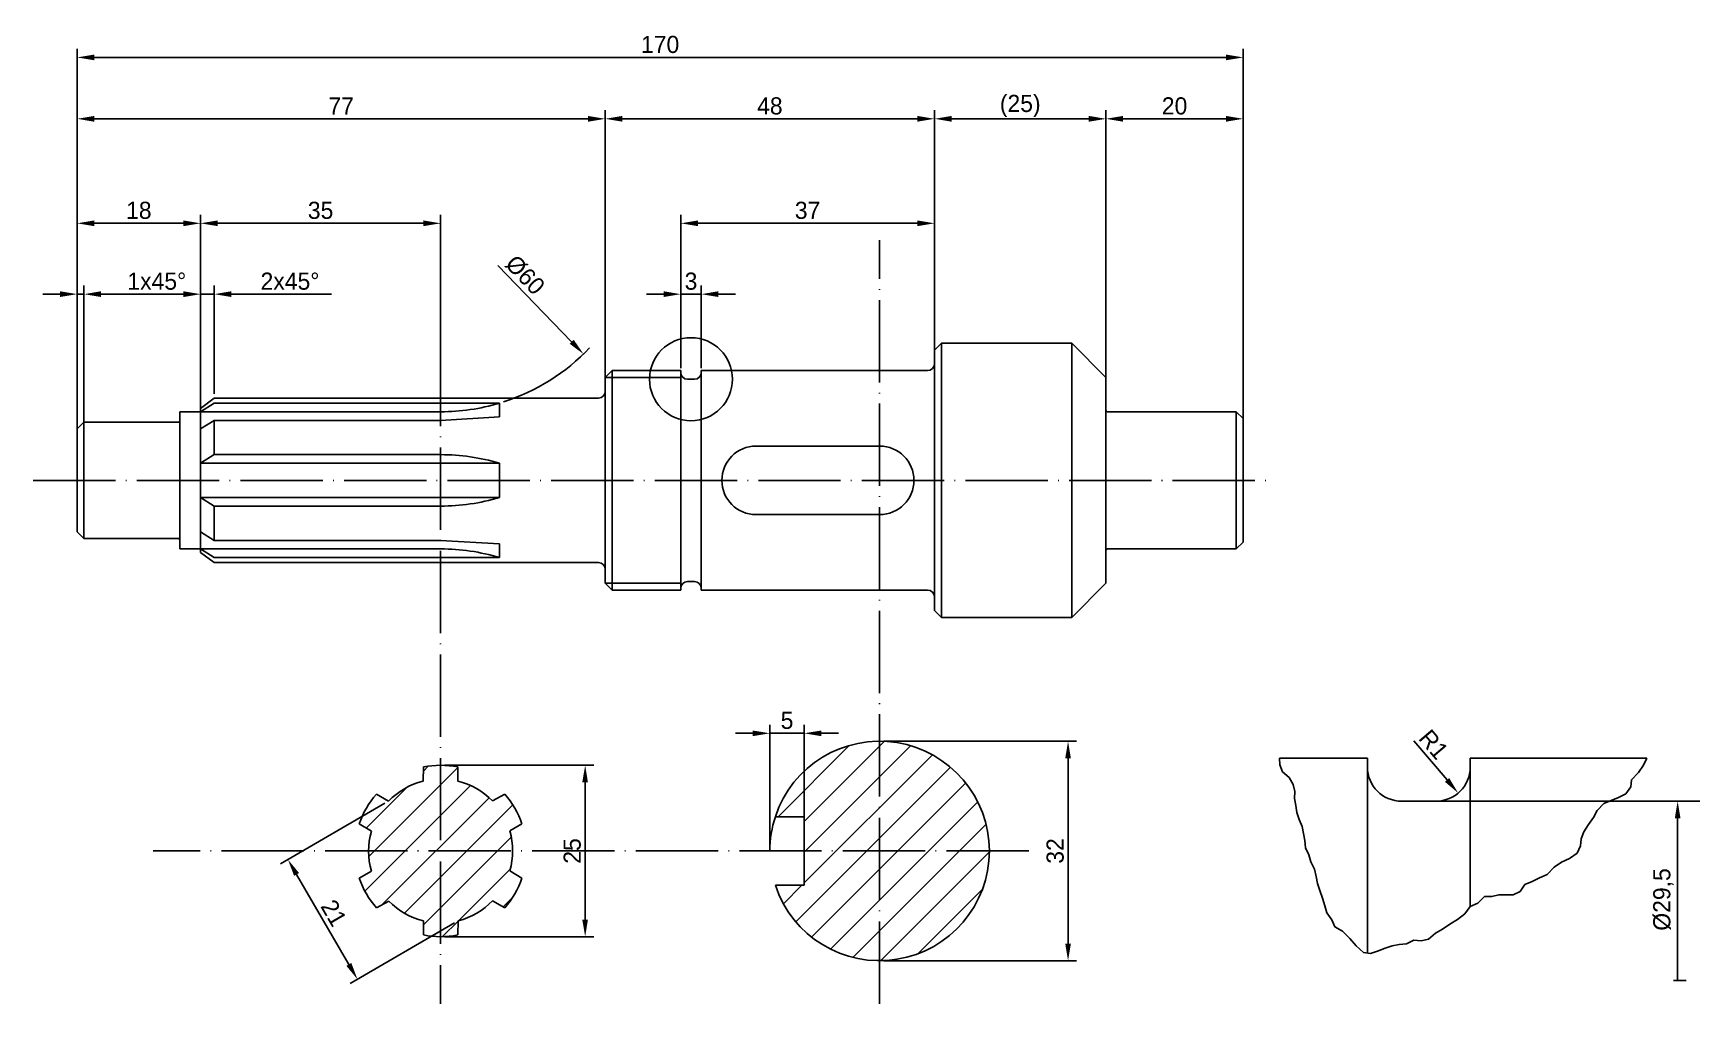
# Model space of a CAD drawing. Header units: millimetres. Extents: x 167 to 410, y 118 to 259.
import ezdxf

# ---------------------------------------------------------------- set-up
doc = ezdxf.new("R2010")
doc.units = ezdxf.units.MM
doc.linetypes.add('ACAD_ISO04W100', pattern=[30, 24, -3, 0, -3])
for name, color, linetype in [('assi', 10, 'ACAD_ISO04W100'), ('assi sezione', 10, 'ACAD_ISO04W100'), ('oggetto sezione', 7, 'Continuous'), ('quote', 221, 'Continuous'), ('scala', 7, 'Continuous')]:
    doc.layers.add(name, color=color, linetype=linetype)
doc.dimstyles.new('ISO-25', dxfattribs={"dimtxt": 2.5, "dimasz": 2.5, "dimexe": 1.25, "dimexo": 0.625, "dimtad": 1, "dimtxsty": 'Standard', "dimcen": 2.5, "dimadec": 0, "dimazin": 0, "dimtfac": 1, "dimtmove": 0, "dimatfit": 3, "dimfxl": 1, "dimarcsym": 0})

# ---------------------------------------------------------------- blocks, each defined once
blk = doc.blocks.new('*D5')
at = {"layer": 'Defpoints', "color": 0, "transparency": 16777216}
for p in [(191.27, 231.78), (173.27, 201.8), (191.27, 201.8)]:
    blk.add_point(p, dxfattribs=at)
at = {"layer": 'quote', "color": 0, "lineweight": -2, "transparency": 16777216}
for p, q in [((173.27, 202.42), (173.27, 233.03)), ((175.77, 231.78), (188.77, 231.78)), ((191.27, 202.42), (191.27, 233.03))]:
    blk.add_line(p, q, dxfattribs=at)
at = {"layer": 'quote', "color": 0, "transparency": 16777216}
for points in [[(175.77, 232.2), (175.77, 231.37), (173.27, 231.78)], [(188.77, 232.2), (188.77, 231.37), (191.27, 231.78)]]:
    blk.add_solid(points, dxfattribs=at)
at = {"layer": 'quote', "color": 0, "transparency": 16777216, "insert": (182.27, 233.66), "char_height": 2.5, "attachment_point": 5}
blk.add_mtext('18', dxfattribs=at)
blk = doc.blocks.new('*D6')
at = {"layer": 'Defpoints', "color": 0, "transparency": 16777216}
for p in [(226.27, 231.78), (191.27, 204.3), (226.27, 204.3)]:
    blk.add_point(p, dxfattribs=at)
at = {"layer": 'quote', "color": 0, "lineweight": -2, "transparency": 16777216}
for p, q in [((191.27, 204.92), (191.27, 233.03)), ((193.77, 231.78), (223.77, 231.78)), ((226.27, 204.92), (226.27, 233.03))]:
    blk.add_line(p, q, dxfattribs=at)
at = {"layer": 'quote', "color": 0, "transparency": 16777216}
for points in [[(193.77, 232.2), (193.77, 231.37), (191.27, 231.78)], [(223.77, 232.2), (223.77, 231.37), (226.27, 231.78)]]:
    blk.add_solid(points, dxfattribs=at)
at = {"layer": 'quote', "color": 0, "transparency": 16777216, "insert": (208.77, 233.66), "char_height": 2.5, "attachment_point": 5}
blk.add_mtext('35', dxfattribs=at)
blk = doc.blocks.new('*D7')
at = {"layer": 'Defpoints', "color": 0, "transparency": 16777216}
for p in [(173.27, 247.02), (173.27, 207.3), (250.27, 207.3)]:
    blk.add_point(p, dxfattribs=at)
at = {"layer": 'quote', "color": 0, "lineweight": -2, "transparency": 16777216}
for p, q in [((173.27, 207.92), (173.27, 248.27)), ((250.27, 207.92), (250.27, 248.27)), ((247.77, 247.02), (175.77, 247.02))]:
    blk.add_line(p, q, dxfattribs=at)
at = {"layer": 'quote', "color": 0, "transparency": 16777216}
for points in [[(175.77, 247.44), (175.77, 246.6), (173.27, 247.02)], [(247.77, 247.44), (247.77, 246.6), (250.27, 247.02)]]:
    blk.add_solid(points, dxfattribs=at)
at = {"layer": 'quote', "color": 0, "transparency": 16777216, "insert": (211.77, 248.89), "char_height": 2.5, "attachment_point": 5}
blk.add_mtext('77', dxfattribs=at)
blk = doc.blocks.new('*D8')
at = {"layer": 'Defpoints', "color": 0, "transparency": 16777216}
for p in [(298.27, 247.02), (250.27, 209.3), (298.27, 209.3)]:
    blk.add_point(p, dxfattribs=at)
at = {"layer": 'quote', "color": 0, "lineweight": -2, "transparency": 16777216}
for p, q in [((250.27, 209.92), (250.27, 248.27)), ((298.27, 209.92), (298.27, 248.27)), ((252.77, 247.02), (295.77, 247.02))]:
    blk.add_line(p, q, dxfattribs=at)
at = {"layer": 'quote', "color": 0, "transparency": 16777216}
for points in [[(252.77, 247.44), (252.77, 246.6), (250.27, 247.02)], [(295.77, 247.44), (295.77, 246.6), (298.27, 247.02)]]:
    blk.add_solid(points, dxfattribs=at)
at = {"layer": 'quote', "color": 0, "transparency": 16777216, "insert": (274.27, 248.89), "char_height": 2.5, "attachment_point": 5}
blk.add_mtext('48', dxfattribs=at)
blk = doc.blocks.new('*D9')
at = {"layer": 'Defpoints', "color": 0, "transparency": 16777216}
for p in [(323.27, 247.02), (298.27, 211), (323.27, 211)]:
    blk.add_point(p, dxfattribs=at)
at = {"layer": 'quote', "color": 0, "lineweight": -2, "transparency": 16777216}
for p, q in [((298.27, 211.62), (298.27, 248.27)), ((323.27, 211.62), (323.27, 248.27)), ((300.77, 247.02), (320.77, 247.02))]:
    blk.add_line(p, q, dxfattribs=at)
at = {"layer": 'quote', "color": 0, "transparency": 16777216}
for points in [[(300.77, 247.44), (300.77, 246.6), (298.27, 247.02)], [(320.77, 247.44), (320.77, 246.6), (323.27, 247.02)]]:
    blk.add_solid(points, dxfattribs=at)
at = {"layer": 'quote', "color": 0, "transparency": 16777216, "insert": (310.77, 248.89), "char_height": 2.5, "attachment_point": 5}
blk.add_mtext('(25)', dxfattribs=at)
blk = doc.blocks.new('*D10')
at = {"layer": 'Defpoints', "color": 0, "transparency": 16777216}
for p in [(343.27, 247.02), (323.27, 204.5), (343.27, 204.5)]:
    blk.add_point(p, dxfattribs=at)
at = {"layer": 'quote', "color": 0, "lineweight": -2, "transparency": 16777216}
for p, q in [((323.27, 205.12), (323.27, 248.27)), ((343.27, 205.12), (343.27, 248.27)), ((325.77, 247.02), (340.77, 247.02))]:
    blk.add_line(p, q, dxfattribs=at)
at = {"layer": 'quote', "color": 0, "transparency": 16777216}
for points in [[(325.77, 247.44), (325.77, 246.6), (323.27, 247.02)], [(340.77, 247.44), (340.77, 246.6), (343.27, 247.02)]]:
    blk.add_solid(points, dxfattribs=at)
at = {"layer": 'quote', "color": 0, "transparency": 16777216, "insert": (333.27, 248.89), "char_height": 2.5, "attachment_point": 5}
blk.add_mtext('20', dxfattribs=at)
blk = doc.blocks.new('*D11')
at = {"layer": 'Defpoints', "color": 0, "transparency": 16777216}
for p in [(343.27, 255.97), (173.27, 194.3), (343.27, 194.3)]:
    blk.add_point(p, dxfattribs=at)
at = {"layer": 'quote', "color": 0, "lineweight": -2, "transparency": 16777216}
for p, q in [((173.27, 194.92), (173.27, 257.22)), ((175.77, 255.97), (340.77, 255.97)), ((343.27, 194.92), (343.27, 257.22))]:
    blk.add_line(p, q, dxfattribs=at)
at = {"layer": 'quote', "color": 0, "transparency": 16777216}
for points in [[(175.77, 256.39), (175.77, 255.56), (173.27, 255.97)], [(340.77, 256.39), (340.77, 255.56), (343.27, 255.97)]]:
    blk.add_solid(points, dxfattribs=at)
at = {"layer": 'quote', "color": 0, "transparency": 16777216, "insert": (258.27, 257.85), "char_height": 2.5, "attachment_point": 5}
blk.add_mtext('170', dxfattribs=at)
blk = doc.blocks.new('*D12')
at = {"layer": 'Defpoints', "color": 0, "transparency": 16777216}
for p in [(174.27, 221.45), (173.27, 201.8), (174.27, 201.8)]:
    blk.add_point(p, dxfattribs=at)
at = {"layer": 'quote', "color": 0, "lineweight": -2, "transparency": 16777216}
for p, q in [((170.77, 221.45), (168.27, 221.45)), ((173.27, 202.42), (173.27, 222.7)), ((173.27, 221.45), (174.27, 221.45)), ((174.27, 202.42), (174.27, 222.7)), ((176.77, 221.45), (190.52, 221.45))]:
    blk.add_line(p, q, dxfattribs=at)
at = {"layer": 'quote', "color": 0, "transparency": 16777216}
for points in [[(170.77, 221.87), (170.77, 221.03), (173.27, 221.45)], [(176.77, 221.87), (176.77, 221.03), (174.27, 221.45)]]:
    blk.add_solid(points, dxfattribs=at)
at = {"layer": 'quote', "color": 0, "transparency": 16777216, "insert": (184.89, 223.33), "char_height": 2.5, "attachment_point": 5}
blk.add_mtext('1x45%%D', dxfattribs=at)
blk = doc.blocks.new('*D13')
at = {"layer": 'Defpoints', "color": 0, "transparency": 16777216}
for p in [(193.27, 221.45), (191.27, 206.3), (193.27, 206.3)]:
    blk.add_point(p, dxfattribs=at)
at = {"layer": 'quote', "color": 0, "lineweight": -2, "transparency": 16777216}
for p, q in [((188.77, 221.45), (186.27, 221.45)), ((191.27, 206.92), (191.27, 222.7)), ((191.27, 221.45), (193.27, 221.45)), ((193.27, 206.92), (193.27, 222.7)), ((195.77, 221.45), (210.35, 221.45))]:
    blk.add_line(p, q, dxfattribs=at)
at = {"layer": 'quote', "color": 0, "transparency": 16777216}
for points in [[(188.77, 221.87), (188.77, 221.03), (191.27, 221.45)], [(195.77, 221.87), (195.77, 221.03), (193.27, 221.45)]]:
    blk.add_solid(points, dxfattribs=at)
at = {"layer": 'quote', "color": 0, "transparency": 16777216, "insert": (204.31, 223.33), "char_height": 2.5, "attachment_point": 5}
blk.add_mtext('2x45%%D', dxfattribs=at)
blk = doc.blocks.new('*D14')
at = {"layer": 'Defpoints', "color": 0, "transparency": 16777216}
for p in [(226.27, 234.3), (247.11, 212.71)]:
    blk.add_point(p, dxfattribs=at)
at = {"layer": 'quote', "color": 0, "lineweight": -2, "transparency": 16777216}
blk.add_line((234.63, 225.64), (245.37, 214.51), dxfattribs=at)
blk.add_arc((226.27, 234.3), 30, 287.7915, 316.3835, dxfattribs=at)
at = {"layer": 'quote', "color": 0, "transparency": 16777216}
blk.add_solid([(245.67, 214.8), (245.07, 214.22), (247.11, 212.71)], dxfattribs=at)
at = {"layer": 'quote', "color": 0, "transparency": 16777216, "insert": (238.58, 224.24), "char_height": 2.5, "attachment_point": 5, "rotation": 313.9962}
blk.add_mtext('%%C60', dxfattribs=at)
blk = doc.blocks.new('*D15')
at = {"layer": 'Defpoints', "color": 0, "transparency": 16777216}
for p in [(226.26, 152.75), (226.27, 127.75), (247.34, 127.75)]:
    blk.add_point(p, dxfattribs=at)
at = {"layer": 'quote', "color": 0, "lineweight": -2, "transparency": 16777216}
for p, q in [((226.89, 152.75), (248.59, 152.75)), ((247.34, 150.25), (247.34, 130.25)), ((226.9, 127.75), (248.59, 127.75))]:
    blk.add_line(p, q, dxfattribs=at)
at = {"layer": 'quote', "color": 0, "transparency": 16777216}
for points in [[(246.92, 150.25), (247.75, 150.25), (247.34, 152.75)], [(246.92, 130.25), (247.75, 130.25), (247.34, 127.75)]]:
    blk.add_solid(points, dxfattribs=at)
at = {"layer": 'quote', "color": 0, "transparency": 16777216, "insert": (245.46, 140.25), "char_height": 2.5, "attachment_point": 5, "rotation": 90}
blk.add_mtext('25', dxfattribs=at)
blk = doc.blocks.new('*D16')
at = {"layer": 'Defpoints', "color": 0, "transparency": 16777216}
for p in [(218.69, 147.52), (228.82, 130.07), (214.14, 121.54)]:
    blk.add_point(p, dxfattribs=at)
at = {"layer": 'quote', "color": 0, "lineweight": -2, "transparency": 16777216}
for p, q in [((218.15, 147.2), (202.93, 138.37)), ((205.27, 136.83), (212.89, 123.71)), ((228.28, 129.75), (213.06, 120.92))]:
    blk.add_line(p, q, dxfattribs=at)
at = {"layer": 'quote', "color": 0, "transparency": 16777216}
for points in [[(205.63, 137.04), (204.91, 136.62), (204.01, 138.99)], [(213.25, 123.92), (212.53, 123.5), (214.14, 121.54)]]:
    blk.add_solid(points, dxfattribs=at)
at = {"layer": 'quote', "color": 0, "transparency": 16777216, "insert": (210.7, 131.21), "char_height": 2.5, "attachment_point": 5, "rotation": 300.1486}
blk.add_mtext('21', dxfattribs=at)
blk = doc.blocks.new('*D17')
at = {"layer": 'Defpoints', "color": 0, "transparency": 16777216}
for p in [(290.27, 156.25), (290.27, 124.25), (317.74, 124.25)]:
    blk.add_point(p, dxfattribs=at)
at = {"layer": 'quote', "color": 0, "lineweight": -2, "transparency": 16777216}
for p, q in [((290.89, 156.25), (318.99, 156.25)), ((317.74, 153.75), (317.74, 126.75)), ((290.89, 124.25), (318.99, 124.25))]:
    blk.add_line(p, q, dxfattribs=at)
at = {"layer": 'quote', "color": 0, "transparency": 16777216}
for points in [[(317.33, 153.75), (318.16, 153.75), (317.74, 156.25)], [(317.33, 126.75), (318.16, 126.75), (317.74, 124.25)]]:
    blk.add_solid(points, dxfattribs=at)
at = {"layer": 'quote', "color": 0, "transparency": 16777216, "insert": (315.87, 140.25), "char_height": 2.5, "attachment_point": 5, "rotation": 90}
blk.add_mtext('32', dxfattribs=at)
blk = doc.blocks.new('*D19')
at = {"layer": 'Defpoints', "color": 0, "transparency": 16777216}
for p in [(274.27, 157.41), (274.27, 140.25), (279.27, 140.25)]:
    blk.add_point(p, dxfattribs=at)
at = {"layer": 'quote', "color": 0, "lineweight": -2, "transparency": 16777216}
for p, q in [((274.27, 140.88), (274.27, 158.66)), ((279.27, 140.88), (279.27, 158.66)), ((271.77, 157.41), (269.27, 157.41)), ((279.27, 157.41), (274.27, 157.41)), ((281.77, 157.41), (284.27, 157.41))]:
    blk.add_line(p, q, dxfattribs=at)
at = {"layer": 'quote', "color": 0, "transparency": 16777216}
for points in [[(271.77, 157.82), (271.77, 156.99), (274.27, 157.41)], [(281.77, 157.82), (281.77, 156.99), (279.27, 157.41)]]:
    blk.add_solid(points, dxfattribs=at)
at = {"layer": 'quote', "color": 0, "transparency": 16777216, "insert": (276.77, 159.28), "char_height": 2.5, "attachment_point": 5}
blk.add_mtext('5', dxfattribs=at)
blk = doc.blocks.new('*D20')
at = {"layer": 'Defpoints', "color": 0, "transparency": 16777216}
for p in [(406.61, 147.51), (406.96, 147.51), (405.36, 121.35)]:
    blk.add_point(p, dxfattribs=at)
at = {"layer": 'quote', "color": 0, "lineweight": -2, "transparency": 16777216}
for p, q in [((406.34, 147.51), (405.36, 147.51)), ((406.61, 121.35), (406.61, 145.01)), ((405.99, 121.35), (407.86, 121.35))]:
    blk.add_line(p, q, dxfattribs=at)
at = {"layer": 'quote', "color": 0, "transparency": 16777216}
blk.add_solid([(406.2, 145.01), (407.03, 145.01), (406.61, 147.51)], dxfattribs=at)
at = {"layer": 'quote', "color": 0, "transparency": 16777216, "insert": (404.53, 133.18), "char_height": 2.5, "attachment_point": 5, "rotation": 90}
blk.add_mtext('%%C29,5', dxfattribs=at)
blk = doc.blocks.new('_None')
blk = doc.blocks.new('*D22')
at = {"layer": 'Defpoints', "color": 0, "transparency": 16777216}
for p in [(371.38, 152.51), (374.62, 148.7)]:
    blk.add_point(p, dxfattribs=at)
at = {"layer": 'quote', "color": 0, "lineweight": -2, "transparency": 16777216}
blk.add_line((368.13, 156.32), (373, 150.61), dxfattribs=at)
at = {"layer": 'quote', "color": 0, "transparency": 16777216}
blk.add_solid([(373.31, 150.88), (372.68, 150.34), (374.62, 148.7)], dxfattribs=at)
at = {"layer": 'quote', "color": 0, "transparency": 16777216, "insert": (371.05, 155.79), "char_height": 2.5, "attachment_point": 5, "rotation": 310.4338}
blk.add_mtext('R1', dxfattribs=at)
blk = doc.blocks.new('*D23')
at = {"layer": 'Defpoints', "color": 0, "transparency": 16777216}
for p in [(264.27, 221.45), (261.27, 210.05), (264.27, 210.05)]:
    blk.add_point(p, dxfattribs=at)
at = {"layer": 'quote', "color": 0, "lineweight": -2, "transparency": 16777216}
for p, q in [((258.77, 221.45), (256.27, 221.45)), ((261.27, 210.67), (261.27, 222.7)), ((261.27, 221.45), (264.27, 221.45)), ((264.27, 210.67), (264.27, 222.7)), ((266.77, 221.45), (269.27, 221.45))]:
    blk.add_line(p, q, dxfattribs=at)
at = {"layer": 'quote', "color": 0, "transparency": 16777216}
for points in [[(258.77, 221.87), (258.77, 221.03), (261.27, 221.45)], [(266.77, 221.87), (266.77, 221.03), (264.27, 221.45)]]:
    blk.add_solid(points, dxfattribs=at)
at = {"layer": 'quote', "color": 0, "transparency": 16777216, "insert": (262.77, 223.33), "char_height": 2.5, "attachment_point": 5}
blk.add_mtext('3', dxfattribs=at)
blk = doc.blocks.new('*D24')
at = {"layer": 'Defpoints', "color": 0, "transparency": 16777216}
for p in [(298.27, 231.78), (261.27, 210.3), (298.27, 210.3)]:
    blk.add_point(p, dxfattribs=at)
at = {"layer": 'quote', "color": 0, "lineweight": -2, "transparency": 16777216}
for p, q in [((261.27, 210.92), (261.27, 233.03)), ((263.77, 231.78), (295.77, 231.78)), ((298.27, 210.92), (298.27, 233.03))]:
    blk.add_line(p, q, dxfattribs=at)
at = {"layer": 'quote', "color": 0, "transparency": 16777216}
for points in [[(263.77, 232.2), (263.77, 231.37), (261.27, 231.78)], [(295.77, 232.2), (295.77, 231.37), (298.27, 231.78)]]:
    blk.add_solid(points, dxfattribs=at)
at = {"layer": 'quote', "color": 0, "transparency": 16777216, "insert": (279.77, 233.66), "char_height": 2.5, "attachment_point": 5}
blk.add_mtext('37', dxfattribs=at)

msp = doc.modelspace()

# ---------------------------------------------------------------- hatches: boundary and pattern name
at = {"layer": 'oggetto sezione', "transparency": 33554687}
h = msp.add_hatch(dxfattribs=at)
h.set_pattern_fill('ANSI31', color=256)
h.paths.add_polyline_path([(290.268, 156.253), (290.268, 140.253), (306.268, 140.253, 0.4142136)])
h.paths.add_polyline_path([(290.268, 156.253, 0.3239072), (275.069, 145.253), (279.268, 145.253), (279.268, 140.253), (290.268, 140.253)])
h.paths.add_polyline_path([(290.268, 140.253), (279.268, 140.253), (279.268, 135.253), (275.069, 135.253, 0.3239072), (290.268, 124.253)])
h.paths.add_polyline_path([(306.268, 140.253), (290.268, 140.253), (290.268, 124.253, 0.4142136)])
h = msp.add_hatch(dxfattribs=at)
h.set_pattern_fill('ANSI31', color=256)
h.paths.add_polyline_path([(226.268, 152.753, 0.0505006), (223.762, 152.499), (223.715, 150.438, 0.1412287), (218.686, 147.517), (216.911, 148.542, 0.10114), (214.409, 144.206), (216.171, 143.135, 0.0696143), (215.768, 140.253), (226.268, 140.253)])
h.paths.add_polyline_path([(238.124, 144.212, 0.10114), (235.62, 148.546), (233.812, 147.556, 0.1412287), (228.768, 150.451), (228.768, 152.5, 0.050382), (226.268, 152.753), (226.268, 140.253), (236.768, 140.253, 0.0709172), (236.35, 143.187)])
h.paths.add_polyline_path([(236.365, 137.371, 0.0696143), (236.768, 140.253), (226.268, 140.253), (226.268, 127.753, 0.0505006), (228.774, 128.007), (228.821, 130.068, 0.1412287), (233.85, 132.989), (235.624, 131.964, 0.10114), (238.126, 136.3)])
h.paths.add_polyline_path([(226.268, 140.253), (215.768, 140.253, 0.0709172), (216.186, 137.319), (214.411, 136.294, 0.10114), (216.915, 131.96), (218.724, 132.95, 0.1412287), (223.768, 130.055), (223.768, 128.005, 0.050382), (226.268, 127.753)])

# ---------------------------------------------------------------- linework, layer by layer
for p, q in [((299.268, 214.296), (298.268, 213.296)), ((299.268, 174.296), (299.268, 214.296)), ((299.268, 214.296), (318.268, 214.296)), ((318.268, 214.296), (318.268, 174.296)), ((323.268, 209.296), (318.268, 214.296)), ((298.268, 211.296), (298.268, 213.296)), ((251.268, 210.296), (250.268, 209.296)), ((250.268, 209.296), (250.268, 207.296)), ((250.268, 209.296), (250.268, 179.296)), ((250.268, 209.296), (261.268, 209.296)), ((251.268, 210.296), (261.268, 210.296)), ((251.268, 178.296), (251.268, 210.296)), ((261.268, 210.296), (261.268, 210.046)), ((261.268, 210.296), (261.268, 178.421)), ((262.268, 209.046), (263.268, 209.046)), ((264.268, 210.296), (297.268, 210.296)), ((264.268, 210.046), (264.268, 210.296)), ((264.268, 210.296), (264.268, 178.546)), ((298.268, 211.296), (298.268, 177.296)), ((323.268, 209.296), (323.268, 204.496)), ((191.268, 204.296), (188.268, 204.296)), ((188.268, 204.296), (188.268, 202.996)), ((193.268, 206.296), (191.268, 204.796)), ((193.268, 205.546), (191.268, 204.296)), ((191.268, 204.296), (191.268, 204.796)), ((191.268, 184.296), (191.268, 204.296)), ((191.268, 204.296), (226.268, 204.296)), ((193.268, 206.296), (249.268, 206.296)), ((193.268, 205.546), (234.837, 205.546)), ((234.837, 205.546), (234.837, 203.546)), ((234.837, 205.546), (234.837, 203.546)), ((323.268, 204.496), (323.268, 184.096)), ((342.268, 204.296), (323.468, 204.296)), ((343.268, 203.296), (342.268, 204.296)), ((342.268, 204.296), (342.268, 184.296)), ((174.268, 202.796), (173.268, 201.796)), ((173.268, 201.796), (173.268, 186.796)), ((188.068, 202.796), (174.268, 202.796)), ((174.268, 202.796), (174.268, 185.796)), ((188.268, 185.596), (188.268, 202.996)), ((191.268, 201.796), (193.268, 203.046)), ((193.268, 203.046), (226.268, 203.046)), ((193.268, 203.046), (193.268, 198.046)), ((234.837, 203.546), (226.268, 203.046)), ((343.268, 203.296), (343.268, 185.296)), ((290.268, 199.296), (272.268, 199.296)), ((193.268, 198.046), (191.268, 196.796)), ((234.837, 196.796), (191.268, 196.796)), ((193.268, 198.046), (226.268, 198.046)), ((234.837, 196.796), (234.837, 191.796)), ((234.837, 191.796), (191.268, 191.796)), ((193.268, 190.546), (191.268, 191.796)), ((191.268, 191.796), (191.268, 186.796)), ((193.268, 190.546), (226.268, 190.546)), ((193.268, 190.546), (193.268, 185.546)), ((290.268, 189.296), (272.268, 189.296)), ((173.268, 186.796), (174.268, 185.796)), ((174.268, 185.796), (188.068, 185.796)), ((188.268, 185.596), (188.268, 184.296)), ((191.268, 186.796), (193.268, 185.546)), ((193.268, 185.546), (226.268, 185.546)), ((234.837, 185.046), (226.268, 185.546)), ((234.837, 185.046), (234.837, 183.046)), ((234.837, 183.046), (234.837, 185.046)), ((343.268, 185.296), (342.268, 184.296)), ((188.268, 184.296), (191.268, 184.296)), ((191.268, 184.296), (191.268, 183.796)), ((191.268, 184.296), (226.268, 184.296)), ((193.268, 183.046), (191.268, 184.296)), ((191.268, 184.296), (191.268, 183.796)), ((193.268, 182.296), (191.268, 183.796)), ((193.268, 182.296), (191.268, 183.796)), ((193.268, 183.046), (234.837, 183.046)), ((193.268, 182.296), (249.268, 182.296)), ((323.268, 184.096), (323.268, 179.296)), ((342.268, 184.296), (323.468, 184.296)), ((250.268, 179.296), (250.268, 181.296)), ((250.268, 179.296), (251.268, 178.296)), ((250.268, 179.296), (261.268, 179.296)), ((261.268, 178.296), (251.268, 178.296)), ((261.268, 178.546), (261.268, 178.296)), ((263.268, 179.546), (262.268, 179.546)), ((264.268, 178.546), (264.268, 178.296)), ((297.268, 178.296), (264.268, 178.296)), ((323.268, 179.296), (318.268, 174.296)), ((298.268, 177.296), (298.268, 175.296)), ((299.268, 174.296), (298.268, 175.296)), ((318.268, 174.296), (299.268, 174.296))]:
    msp.add_line(p, q)
for centre, radius, start, end in [((262.268, 210.046), 1, 180, 270), ((263.268, 210.046), 1, 270, 0), ((297.268, 211.296), 1, 270, 0), ((249.268, 207.296), 1, 270, 0), ((226.268, 234.296), 30, 270, 286.59784), ((323.468, 204.496), 0.2, 180, 270), ((188.068, 202.996), 0.2, 270, 0), ((272.268, 194.296), 5, 90, 270), ((290.268, 194.296), 5, 270, 90), ((226.268, 168.046), 30, 73.40216, 90), ((226.268, 220.546), 30, 270, 286.59784), ((188.068, 185.596), 0.2, 0, 90), ((226.268, 154.296), 30, 73.40216, 90), ((249.268, 181.296), 1, 0, 90), ((323.468, 184.096), 0.2, 90, 180), ((262.268, 178.546), 1, 90, 180), ((263.268, 178.546), 1, 0, 90), ((297.268, 177.296), 1, 0, 90)]:
    msp.add_arc(centre, radius, start, end)
at = {"layer": 'assi', "ltscale": 0.5}
msp.add_line((166.888, 194.296), (348.006, 194.296), dxfattribs=at)
at = {"layer": 'assi sezione', "ltscale": 0.5}
for p, q in [((226.268, 229.305), (226.268, 117.981)), ((290.268, 117.981), (290.268, 229.305)), ((312.019, 140.253), (184.346, 140.253))]:
    msp.add_line(p, q, dxfattribs=at)
at = {"layer": 'oggetto sezione'}
for p, q in [((223.762, 152.499), (223.715, 150.438)), ((228.768, 152.5), (228.768, 150.451)), ((216.911, 148.542), (218.686, 147.517)), ((235.62, 148.546), (233.812, 147.556)), ((214.409, 144.206), (216.171, 143.135)), ((238.124, 144.212), (236.35, 143.187)), ((279.268, 145.253), (275.069, 145.253)), ((279.268, 135.253), (279.268, 145.253)), ((214.411, 136.294), (216.186, 137.319)), ((238.126, 136.3), (236.365, 137.371)), ((279.268, 135.253), (275.069, 135.253)), ((216.915, 131.96), (218.724, 132.95)), ((235.624, 131.964), (233.85, 132.989)), ((223.768, 128.005), (223.768, 130.055)), ((228.774, 128.007), (228.821, 130.068))]:
    msp.add_line(p, q, dxfattribs=at)
for centre, radius, start, end in [((290.268, 140.253), 16, 198.20996, 161.79004), ((226.268, 140.253), 12.5, 78.46304, 101.56406), ((226.268, 140.253), 12.5, 138.46304, 161.56406), ((226.268, 140.253), 10.5, 104.07128, 136.22585), ((226.268, 140.253), 10.5, 44.07128, 76.22585), ((226.268, 140.253), 12.5, 18.46304, 41.56406), ((226.268, 140.253), 10.5, 164.07128, 196.22585), ((226.268, 140.253), 10.5, 344.07128, 16.22585), ((226.268, 140.253), 12.5, 198.46304, 221.56406), ((226.268, 140.253), 12.5, 318.46304, 341.56406), ((226.268, 140.253), 10.5, 224.07128, 256.22585), ((226.268, 140.253), 10.5, 284.07128, 316.22585), ((226.268, 140.253), 12.5, 258.46304, 281.56406)]:
    msp.add_arc(centre, radius, start, end, dxfattribs=at)
at = {"layer": 'quote'}
msp.add_line((371.375, 147.51), (409.825, 147.51), dxfattribs=at)
msp.add_arc((290.268, 140.253), 16, 161.79004, 180, dxfattribs=at)
at = {"layer": 'scala'}
for p, q in [((348.558, 153.76), (361.375, 153.76)), ((348.558, 153.76), (348.638, 152.811)), ((361.375, 153.76), (361.375, 152.51)), ((361.375, 153.76), (361.375, 125.376)), ((376.375, 152.51), (376.375, 153.76)), ((376.375, 153.76), (402.102, 153.76)), ((376.375, 153.76), (376.375, 132.136)), ((401.621, 152.767), (402.102, 153.76)), ((348.638, 152.811), (348.99, 151.79)), ((348.99, 151.79), (350.001, 150.977)), ((350.001, 150.977), (350.561, 149.95)), ((399.784, 149.594), (399.909, 150.621)), ((399.909, 150.621), (400.905, 151.679)), ((400.905, 151.679), (401.621, 152.767)), ((350.561, 149.95), (350.779, 148.923)), ((350.779, 148.923), (350.75, 147.915)), ((398.01, 148.039), (399.037, 148.568)), ((399.037, 148.568), (399.784, 149.594)), ((350.75, 147.915), (350.937, 146.889)), ((350.937, 146.889), (351.093, 145.862)), ((351.093, 145.862), (351.435, 144.836)), ((366.375, 147.51), (371.375, 147.51)), ((394.337, 145.115), (394.866, 146.142)), ((394.866, 146.142), (395.831, 147.168)), ((395.831, 147.168), (396.921, 147.635)), ((396.921, 147.635), (398.01, 148.039)), ((351.435, 144.836), (351.871, 143.809)), ((351.871, 143.809), (352.058, 142.783)), ((392.936, 143.062), (393.621, 144.089)), ((393.621, 144.089), (394.337, 145.115)), ((352.058, 142.783), (352.276, 141.756)), ((352.276, 141.756), (352.369, 140.729)), ((391.971, 139.951), (392.438, 140.978)), ((392.438, 140.978), (392.532, 142.004)), ((392.532, 142.004), (392.936, 143.062)), ((352.369, 140.729), (352.867, 139.672)), ((352.867, 139.672), (353.148, 138.665)), ((353.148, 138.665), (353.646, 137.608)), ((388.609, 137.867), (389.668, 138.614)), ((389.668, 138.614), (390.851, 139.174)), ((390.851, 139.174), (391.971, 139.951)), ((353.646, 137.608), (353.926, 136.55)), ((353.926, 136.55), (354.113, 135.523)), ((385.403, 135.814), (386.493, 136.343)), ((386.493, 136.343), (387.582, 136.841)), ((387.582, 136.841), (388.609, 137.867)), ((354.113, 135.523), (354.424, 134.497)), ((354.424, 134.497), (354.86, 133.377)), ((379.52, 133.606), (380.547, 133.854)), ((380.547, 133.854), (382.633, 133.854)), ((382.633, 133.854), (383.66, 134.352)), ((383.66, 134.352), (384.345, 135.379)), ((384.345, 135.379), (385.403, 135.814)), ((354.86, 133.377), (355.171, 132.257)), ((355.171, 132.257), (355.451, 131.231)), ((355.451, 131.231), (356.198, 130.204)), ((375.591, 131.106), (376.369, 132.133)), ((376.369, 132.133), (377.459, 132.631)), ((377.459, 132.631), (378.462, 133.606)), ((378.462, 133.606), (379.52, 133.606)), ((356.198, 130.204), (356.634, 129.178)), ((356.634, 129.178), (357.755, 128.556)), ((371.295, 128.276), (372.322, 128.867)), ((372.322, 128.867), (373.381, 129.582)), ((373.381, 129.582), (374.501, 130.266)), ((374.501, 130.266), (375.591, 131.106)), ((357.755, 128.556), (358.813, 127.467)), ((358.813, 127.467), (359.747, 126.44)), ((359.747, 126.44), (360.805, 125.445)), ((363.949, 126.098), (365.007, 126.409)), ((365.007, 126.409), (366.035, 126.627)), ((366.035, 126.627), (367.093, 126.72)), ((367.093, 126.72), (368.151, 127.249)), ((368.151, 127.249), (369.21, 127.156)), ((369.21, 127.156), (370.268, 127.373)), ((370.268, 127.373), (371.295, 128.276)), ((360.805, 125.445), (361.832, 125.32)), ((361.832, 125.32), (362.86, 125.631)), ((362.86, 125.631), (363.949, 126.098))]:
    msp.add_line(p, q, dxfattribs=at)
msp.add_circle((262.768, 209.046), 6.051, dxfattribs=at)
for centre, start, end in [((366.375, 152.51), 180, 270), ((371.375, 152.51), 270, 0)]:
    msp.add_arc(centre, 5, start, end, dxfattribs=at)

# ---------------------------------------------------------------- dimensions: what is measured, and where the dimension line sits
at = {"layer": 'quote'}
for base, p1, p2, picture, middle in [((343.268, 255.972), (173.268, 194.296), (343.268, 194.296), '*D11', (258.268, 257.847)), ((173.268, 247.019), (250.268, 207.296), (173.268, 207.296), '*D7', (211.768, 248.894)), ((298.268, 247.019), (250.268, 209.296), (298.268, 209.296), '*D8', (274.268, 248.894)), ((343.268, 247.019), (323.268, 204.496), (343.268, 204.496), '*D10', (333.268, 248.894)), ((191.268, 231.784), (173.268, 201.796), (191.268, 201.796), '*D5', (182.268, 233.659)), ((226.268, 231.784), (191.268, 204.296), (226.268, 204.296), '*D6', (208.768, 233.659)), ((298.268, 231.784), (261.268, 210.296), (298.268, 210.296), '*D24', (279.768, 233.659)), ((264.268, 221.451), (261.268, 210.046), (264.268, 210.046), '*D23', (262.768, 223.326)), ((274.268, 157.406), (279.268, 140.253), (274.268, 140.253), '*D19', (276.768, 159.281))]:
    dim = msp.add_linear_dim(base=base, p1=p1, p2=p2, dimstyle='ISO-25', dxfattribs=at)
    dim.commit()
    dim.dimension.update_dxf_attribs({"geometry": picture, "text_midpoint": middle})
for base, p1, p2, text, picture, middle in [((323.268, 247.019), (298.268, 210.997), (323.268, 210.997), '(25)', '*D9', (310.768, 248.894)), ((174.268, 221.451), (173.268, 201.796), (174.268, 201.796), '<>x45%%D', '*D12', (184.893, 223.326)), ((193.268, 221.451), (191.268, 206.296), (193.268, 206.296), '<>x45%%D', '*D13', (204.309, 223.326))]:
    dim = msp.add_linear_dim(base=base, p1=p1, p2=p2, text=text, dimstyle='ISO-25', dxfattribs=at)
    dim.commit()
    dim.dimension.update_dxf_attribs({"geometry": picture, "text_midpoint": middle})
for center, mpoint, text, picture, middle in [((226.268, 234.296), (247.106, 212.714), '%%C60', '*D14', (237.234, 222.938)), ((371.375, 152.51), (374.618, 148.704), 'R1', '*D22', (369.618, 154.571))]:
    dim = msp.add_radius_dim(center=center, mpoint=mpoint, text=text, dimstyle='ISO-25', dxfattribs=at)
    dim.commit()
    dim.dimension.update_dxf_attribs({"geometry": picture, "text_midpoint": middle, "dimtype": 164})
for base, p1, p2, picture, middle in [((317.742, 124.253), (290.268, 156.253), (290.268, 124.253), '*D17', (315.867, 140.253)), ((247.338, 127.753), (226.265, 152.753), (226.271, 127.753), '*D15', (245.463, 140.253))]:
    dim = msp.add_linear_dim(base=base, p1=p1, p2=p2, angle=90, dimstyle='ISO-25', dxfattribs=at)
    dim.commit()
    dim.dimension.update_dxf_attribs({"geometry": picture, "text_midpoint": middle})
dim = msp.add_aligned_dim(p1=(218.686, 147.517), p2=(228.821, 130.068), distance=-16.972, text='21', dimstyle='ISO-25', dxfattribs=at)
dim.commit()
dim.dimension.update_dxf_attribs({"geometry": '*D16', "text_midpoint": (210.699, 131.21)})
dim = msp.add_linear_dim(base=(406.614, 147.51), p1=(405.364, 121.347), p2=(406.961, 147.51), angle=90, text='%%C29,5', dimstyle='ISO-25', override={"dimblk1": 'None', "dimsah": 1}, dxfattribs=at)
dim.commit()
dim.dimension.update_dxf_attribs({"geometry": '*D20', "text_midpoint": (404.53, 133.179)})

doc.saveas('drawing.dxf')
